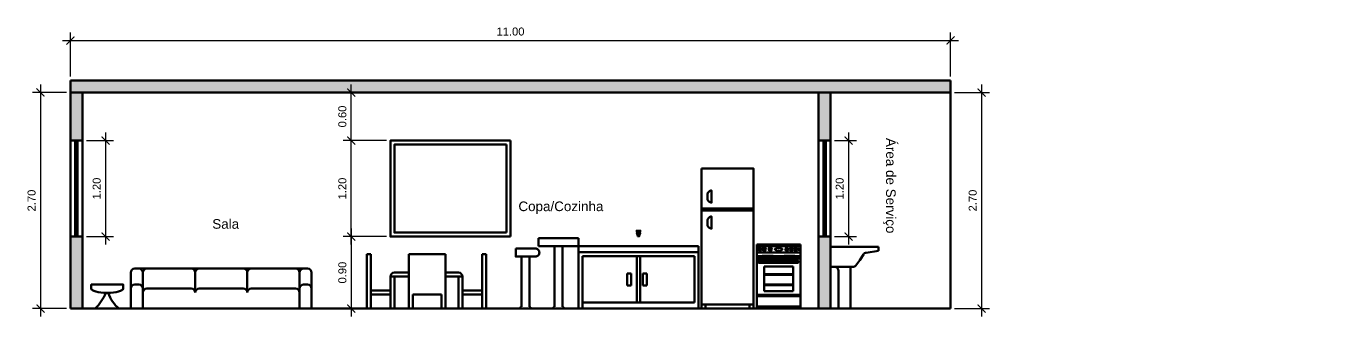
# Model space of a CAD drawing. Extents: x 13.6 to 53.4, y 12.7 to 22.3.
# Drawn here: x 36.95 to 53.41, y 18.23 to 21.85 of the extents above; entities that cross this region are included whole.
import ezdxf

# ---------------------------------------------------------------- set-up
doc = ezdxf.new("R2010")
doc.units = 0
doc.header["$MEASUREMENT"] = 0
doc.linetypes.add('CENTRO2', pattern=[28.575, 19.05, -3.175, 3.175, -3.175])
for name, color, linetype, lineweight in [('BANHO_COZINHA', 86, 'Continuous', 100), ('BANHO_COZINHA-RefEdit0', 86, 'Continuous', 100), ('COBERTURA', 144, 'Continuous', 40), ('COTAS', 1, 'Continuous', 50), ('PAREDE', 250, 'Continuous', 120), ('TXT_1', 44, 'Continuous', 40)]:
    doc.layers.add(name, color=color, linetype=linetype, lineweight=lineweight)
doc.layers.add('ESQUADRIAS', color=7, linetype='Continuous', lineweight=90, true_color=0x792f23)
doc.styles.add('ACAD07', font='arial.ttf')
doc.styles.add('ACAD07T', font='arial.ttf')
doc.styles.get("Standard").update_dxf_attribs({"font": 'arial.ttf'})
doc.dimstyles.new('ACAD07', dxfattribs={"dimtxt": 0.1, "dimasz": 0.1, "dimexe": 0.1, "dimexo": 0.05, "dimgap": 0.06, "dimtad": 1, "dimzin": 1, "dimdsep": 46, "dimtxsty": 'ACAD07', "dimblk": 'ARCHTICK', "dimcen": 0.05, "dimdle": 0.1, "dimadec": 0, "dimazin": 0, "dimtfac": 1, "dimtmove": 0, "dimatfit": 3, "dimldrblk": 'ARCHTICK', "dimfxl": 1, "dimtolj": 1, "dimtzin": 0, "dimarcsym": 0})

# ---------------------------------------------------------------- blocks, each defined once
blk = doc.blocks.new('fogaodecima')
at = {"layer": 'BANHO_COZINHA'}
for p, q in [((-0.545, 0.799), (0, 0.799)), ((-0.545, 0), (-0.545, 0.799)), ((-0.545, 0.781), (0, 0.781)), ((-0.545, 0.699), (0, 0.699)), ((-0.477, 0.659), (-0.341, 0.659)), ((-0.477, 0.659), (-0.477, 0.654)), ((-0.341, 0.659), (-0.341, 0.654)), ((-0.306, 0.759), (-0.306, 0.723)), ((-0.306, 0.759), (-0.238, 0.759)), ((-0.306, 0.723), (-0.238, 0.723)), ((-0.238, 0.759), (-0.238, 0.723)), ((-0.204, 0.659), (-0.204, 0.654)), ((-0.204, 0.659), (-0.068, 0.659)), ((-0.068, 0.659), (-0.068, 0.654)), ((0, 0), (0, 0.799)), ((-0.545, 0.654), (0, 0.654)), ((-0.545, 0.627), (0, 0.627)), ((-0.454, 0.526), (-0.091, 0.526)), ((-0.454, 0.218), (-0.454, 0.526)), ((-0.091, 0.218), (-0.091, 0.526)), ((-0.454, 0.43), (-0.091, 0.43)), ((-0.454, 0.421), (-0.091, 0.421)), ((-0.545, 0.173), (0, 0.173)), ((-0.454, 0.299), (-0.091, 0.299)), ((-0.454, 0.29), (-0.091, 0.29)), ((-0.454, 0.218), (-0.091, 0.218)), ((-0.545, 0.155), (0, 0.155)), ((-0.545, 0.027), (0, 0.027)), ((-0.454, 0), (-0.545, 0)), ((-0.454, 0), (-0.454, 0.027)), ((-0.091, 0), (-0.091, 0.027)), ((-0.091, 0), (0, 0))]:
    blk.add_line(p, q, dxfattribs=at)
for points in [[(-0.508, 0.753), (-0.503, 0.753), (-0.503, 0.73), (-0.508, 0.73)], [(-0.454, 0.752), (-0.449, 0.752), (-0.449, 0.729), (-0.454, 0.729)], [(-0.379, 0.753), (-0.374, 0.753), (-0.374, 0.73), (-0.379, 0.73)], [(-0.169, 0.752), (-0.165, 0.752), (-0.165, 0.729), (-0.169, 0.729)], [(-0.114, 0.753), (-0.109, 0.753), (-0.109, 0.73), (-0.114, 0.73)], [(-0.059, 0.753), (-0.054, 0.753), (-0.054, 0.73), (-0.059, 0.73)], [(-0.027, 0.742), (-0.017, 0.742), (-0.017, 0.739), (-0.027, 0.739)]]:
    blk.add_lwpolyline(points, close=True, dxfattribs=at)
blk.add_lwpolyline([(-0.52, 0.598), (-0.032, 0.598, -0.414214), (-0.023, 0.589), (-0.023, 0.582, -0.414214), (-0.032, 0.573), (-0.52, 0.573, -0.414214), (-0.529, 0.582), (-0.529, 0.589, -0.414214)], format="xyb", close=True, dxfattribs=at)
for centre, radius in [((-0.506, 0.742), 0.0211), ((-0.452, 0.742), 0.0211), ((-0.377, 0.742), 0.0211), ((-0.316, 0.742), 0.00535), ((-0.229, 0.742), 0.00535), ((-0.168, 0.741), 0.0211), ((-0.112, 0.742), 0.0211), ((-0.057, 0.742), 0.0211), ((-0.022, 0.74), 0.00854)]:
    blk.add_circle(centre, radius, dxfattribs=at)
at = {"layer": 'BANHO_COZINHA-RefEdit0'}
blk.add_line((-0.454, 0), (-0.545, 0), dxfattribs=at)
at = {"layer": 'BANHO_COZINHA'}
blk.add_text('5:32', height=0.0109, dxfattribs=at).set_placement((-0.289, 0.734))
blk = doc.blocks.new('sofa2')
at = {"layer": 'BANHO_COZINHA'}
for p, q in [((0.1, 0.5), (0.05, 0.5)), ((0.075, 0.5), (2.184, 0.5)), ((2.159, 0.5), (2.209, 0.5)), ((2.159, 0.5), (2.159, 0.5)), ((0, 0.45), (0, 0)), ((0.15, 0.45), (0.15, 0)), ((0.15, 0.2), (0.15, 0.45)), ((0.805, 0.45), (0.805, 0.2)), ((1.456, 0.2), (1.456, 0.45)), ((1.456, 0.2), (1.456, 0.45)), ((2.109, 0.45), (2.109, 0)), ((2.109, 0.45), (2.109, 0.45)), ((2.109, 0.25), (2.109, 0.45)), ((2.259, 0.45), (2.259, 0)), ((0, 0), (0, 0.25)), ((0.05, 0.3), (0.1, 0.3)), ((0.15, 0.2), (0.15, 0)), ((0.755, 0.25), (0.2, 0.25)), ((0.855, 0.25), (1.406, 0.25)), ((1.506, 0.25), (2.059, 0.25)), ((2.159, 0.3), (2.209, 0.3)), ((2.259, 0.25), (2.259, 0)), ((0, 0), (2.259, 0))]:
    blk.add_line(p, q, dxfattribs=at)
for centre, start, end in [((0.05, 0.45), 90, 180), ((0.1, 0.45), 0, 90), ((0.2, 0.45), 90, 180), ((0.755, 0.45), 0, 90), ((0.855, 0.45), 90, 180), ((1.406, 0.45), 0, 90), ((1.506, 0.45), 90, 180), ((2.059, 0.45), 0, 90), ((2.159, 0.45), 90, 180), ((2.209, 0.45), 0, 90), ((0.05, 0.25), 90, 180), ((0.1, 0.25), 0, 90), ((0.2, 0.2), 90, 180), ((0.755, 0.2), 0, 90), ((0.855, 0.2), 90, 180), ((1.406, 0.2), 0, 90), ((1.506, 0.2), 90, 180), ((2.059, 0.2), 0, 90), ((2.159, 0.25), 90, 180), ((2.209, 0.25), 0, 90)]:
    blk.add_arc(centre, 0.05, start, end, dxfattribs=at)
blk = doc.blocks.new('mesinha2')
at = {"layer": 'BANHO_COZINHA'}
for p, q in [((0.35, 0.3), (-0.05, 0.3)), ((0, 0), (0.3, 0))]:
    blk.add_line(p, q, dxfattribs=at)
blk.add_lwpolyline([(-0.05, 0.25), (-0.05, 0.25), (-0.05, 0.3), (0.35, 0.3), (0.35, 0.25), (0.35, 0.25)], dxfattribs=at)
for centre, radius, start, end in [((-0.395, 0.407), 0.567, 314.15, 338.2558), ((0.552, 0.321), 0.408, 197.7251, 231.9016)]:
    blk.add_arc(centre, radius, start, end, dxfattribs=at)
blk.add_ellipse((0.15, 0.25), major_axis=(0.2, 0), ratio=0.266508, start_param=3.141593, end_param=6.283185, dxfattribs=at)
blk = doc.blocks.new('mesa2')
at = {"layer": 'BANHO_COZINHA'}
for p, q in [((0, 0.682), (0, 0)), ((0, 0.682), (0.05, 0.682)), ((0, 0.682), (0.05, 0.682)), ((0.05, 0.682), (0.05, 0)), ((0.524, 0.682), (0.524, 0)), ((0.984, 0.682), (0.524, 0.682)), ((0.984, 0.682), (0.984, 0)), ((1.491, 0.682), (1.441, 0.682)), ((1.491, 0.682), (1.441, 0.682)), ((1.441, 0.682), (1.441, 0)), ((1.491, 0.682), (1.491, 0)), ((0.984, 0), (0.984, 0.6)), ((0.984, 0.3), (0.984, 0.6)), ((0.296, 0.4), (0.296, 0)), ((0.296, 0.4), (0.524, 0.4)), ((0.296, 0.4), (0.346, 0.4)), ((0.346, 0.45), (0.524, 0.45)), ((0.346, 0.4), (0.346, 0)), ((0.984, 0.45), (1.146, 0.45)), ((0.984, 0.4), (1.196, 0.4)), ((1.196, 0.4), (1.146, 0.4)), ((1.146, 0.4), (1.146, 0)), ((1.196, 0.4), (1.196, 0)), ((0.296, 0.225), (0.05, 0.225)), ((0.05, 0.175), (0.296, 0.175)), ((0.574, 0.175), (0.574, 0)), ((0.574, 0.175), (0.934, 0.175)), ((0.934, 0.175), (0.934, 0)), ((1.196, 0.225), (1.441, 0.225)), ((1.441, 0.175), (1.196, 0.175)), ((0, 0), (0.05, 0)), ((0.346, 0), (0.296, 0)), ((0.524, 0), (0.574, 0)), ((0.934, 0), (0.984, 0)), ((1.196, 0), (1.146, 0)), ((1.491, 0), (1.441, 0))]:
    blk.add_line(p, q, dxfattribs=at)
for centre, start, end in [((0.346, 0.4), 90, 180), ((1.146, 0.4), 0, 90)]:
    blk.add_arc(centre, 0.05, start, end, dxfattribs=at)
blk = doc.blocks.new('torneira')
at = {"layer": 'BANHO_COZINHA', "linetype": 'CENTRO2', "ltscale": 500000}
for p, q in [((-0.012, 0), (-0.012, 0.005)), ((-0.012, 0.005), (0.012, 0.005)), ((-0.012, 0.004), (0.012, 0.005)), ((-0.012, 0.003), (0.012, 0.004)), ((-0.012, 0.002), (0.012, 0.003)), ((-0.012, 0.001), (0.012, 0.002)), ((-0.012, 0), (0.012, 0)), ((0.01, 0.053), (-0.01, 0.053)), ((-0.01, 0.053), (-0.01, 0.046)), ((0.01, 0.046), (-0.01, 0.046)), ((-0.008, 0), (0.012, 0.001)), ((-0.003, 0.053), (-0.003, 0.06)), ((0, 0.053), (0, 0.046)), ((0.003, 0.053), (0.003, 0.06)), ((0.01, 0.046), (0.01, 0.053)), ((0.012, 0.005), (0.012, 0))]:
    blk.add_line(p, q, dxfattribs=at)
for centre, radius, start, end in [((-0.011, 0.127), 0.0621, 263.0707, 276.9142), ((-0.011, -0.002), 0.0626, 83.1123, 96.9028), ((-0.013, 0.007), 0.00185, 272.764, 356.9882), ((-0.065, 0.021), 0.0563, 345.6231, 9.5977), ((-0.019, 0.043), 0.0093, 344.446, 21.5773), ((0, 0.033), 0.0102, 341.1933, 199.0328), ((0.058, 0.031), 0.068, 172.1175, 177.8041), ((-0.01, 0.03), 0.0001, 8.0597, 19.1974), ((0.011, 0.127), 0.0621, 263.0858, 276.9293), ((0.011, -0.002), 0.0626, 83.0972, 96.8877), ((0.018, 0.043), 0.0093, 158.4227, 195.554), ((0.07, 0.022), 0.0615, 171.9403, 193.8681), ((-0.058, 0.031), 0.068, 2.1959, 7.8825), ((0, 0.033), 0.01, 340.8026, 360), ((0.01, 0.03), 0.0001, 160.8026, 171.9403), ((0.013, 0.007), 0.00185, 183.0118, 267.236)]:
    blk.add_arc(centre, radius, start, end, dxfattribs=at)
at = {"layer": 'BANHO_COZINHA', "linetype": 'CENTRO2', "ltscale": 500000, "extrusion": (0, 0, -1)}
blk.add_ellipse((-0.022, 0.063), major_axis=(-0.00646, 0), ratio=0.495413, start_param=4.111151, end_param=8.45522, dxfattribs=at)
at = {"layer": 'BANHO_COZINHA', "linetype": 'CENTRO2', "ltscale": 500000}
for centre, major_axis, ratio, start_param, end_param in [((0, 0.063), (0.00655, 0), 0.490667, 0.948644, 2.192949), ((0, 0.063), (0.00655, 0), 0.490667, 4.084846, 5.339932), ((0.022, 0.063), (0.00646, 0), 0.495413, 4.111151, 8.45522)]:
    blk.add_ellipse(centre, major_axis=major_axis, ratio=ratio, start_param=start_param, end_param=end_param, dxfattribs=at)
blk = doc.blocks.new('pia2')
at = {"layer": 'BANHO_COZINHA'}
for p, q in [((0, 0.779), (1.5, 0.779)), ((0, 0.779), (0, 0)), ((0, 0.704), (1.5, 0.704)), ((1.5, 0.779), (1.5, 0.779)), ((1.5, 0.779), (1.5, 0)), ((0.05, 0.654), (0.05, 0)), ((0.05, 0.654), (1.45, 0.654)), ((0.73, 0.654), (0.73, 0.075)), ((0.77, 0.654), (0.77, 0.075)), ((1.45, 0.654), (1.45, 0.075)), ((0.61, 0.289), (0.61, 0.439)), ((0.61, 0.439), (0.66, 0.439)), ((0.66, 0.439), (0.66, 0.289)), ((0.805, 0.289), (0.805, 0.439)), ((0.805, 0.439), (0.855, 0.439)), ((0.855, 0.439), (0.855, 0.289)), ((0.66, 0.289), (0.61, 0.289)), ((0.855, 0.289), (0.805, 0.289)), ((0, 0), (1.5, 0)), ((0.05, 0.075), (1.45, 0.075))]:
    blk.add_line(p, q, dxfattribs=at)
for start, end in [(118.3621, 243.8885), (98.3103, 110.1654), (69.8346, 81.1238), (296.7699, 61.0001)]:
    blk.add_arc((0.75, 0.94), 0.0209, start, end, dxfattribs=at)
blk.add_blockref('torneira', (0.75, 0.907), dxfattribs=at)
blk = doc.blocks.new('bancada2')
at = {"layer": 'BANHO_COZINHA'}
for p, q in [((0.239, 0.879), (0.739, 0.879)), ((0.239, 0.879), (0.239, 0.779)), ((0.739, 0.879), (0.739, 0.779)), ((0.239, 0.779), (0.739, 0.779)), ((0.439, 0.779), (0.439, 0.023)), ((0.539, 0.779), (0.539, 0.023)), ((0.025, 0.65), (0.025, 0.023)), ((0.125, 0.65), (0.125, 0.023)), ((0, 0), (0.15, 0)), ((0.099, 0), (0.024, 0)), ((0.414, 0), (0.564, 0))]:
    blk.add_line(p, q, dxfattribs=at)
blk.add_lwpolyline([(-0.046, 0.75), (0.2, 0.75, -0.414214), (0.25, 0.7), (0.25, 0.7, -0.414214), (0.2, 0.65), (-0.046, 0.65)], format="xyb", close=True, dxfattribs=at)
for centre, start, end in [((0.075, -0.056), 122.2294, 143.1268), ((0.075, -0.056), 36.8732, 57.7706), ((0.489, -0.056), 122.2294, 143.1268), ((0.489, -0.056), 36.8732, 57.7706)]:
    blk.add_arc(centre, 0.0938, start, end, dxfattribs=at)
blk = doc.blocks.new('geladeira2')
at = {"layer": 'BANHO_COZINHA'}
for p, q in [((0.65, 1.75), (0, 1.75)), ((0, 1.75), (0, 0.05)), ((0.65, 0.05), (0.65, 1.75)), ((0.65, 1.679), (0.65, 0)), ((0, 1.25), (0, 1.225)), ((0, 1.225), (0.65, 1.225)), ((0, 0), (0, 0.05)), ((0, 0.05), (0.65, 0.05)), ((0, 0), (0.05, 0)), ((0.05, 0), (0.05, 0.05)), ((0.6, 0), (0.6, 0.05)), ((0.6, 0), (0.65, 0)), ((0.65, 0), (0.65, 0.05))]:
    blk.add_line(p, q, dxfattribs=at)
blk.add_lwpolyline([(0, 1.75), (0.65, 1.75), (0.65, 1.25), (0, 1.25)], close=True, dxfattribs=at)
for points in [[(0.125, 1.475), (0.125, 1.475), (0.125, 1.325), (0.125, 1.325, -0.414214), (0.075, 1.375), (0.075, 1.425, -0.414214)], [(0.125, 1.15), (0.125, 1.15), (0.125, 1), (0.125, 1, -0.414214), (0.075, 1.05), (0.075, 1.1, -0.414214)]]:
    blk.add_lwpolyline(points, format="xyb", close=True, dxfattribs=at)
blk = doc.blocks.new('lavanderia2')
at = {"layer": 'BANHO_COZINHA'}
for p, q in [((0.6, 0.25), (0, 0.25)), ((0, 0.25), (0.6, 0.25)), ((0, 0.25), (0, 0)), ((0.6, 0.25), (0.6, 0.2)), ((0.05, 0), (0, 0)), ((0.25, 0), (0, 0)), ((0.25, -0.521), (0.25, 0)), ((0.1, -0.05), (0.1, -0.521)), ((0.1, -0.521), (0.25, -0.521))]:
    blk.add_line(p, q, dxfattribs=at)
blk.add_lwpolyline([(0.6, 0.2), (0.445, 0.178, 0.219752), (0.41, 0.156), (0.365, 0.084), (0.315, 0.019, -0.232603), (0.275, 0), (0.25, 0)], format="xyb", dxfattribs=at)
blk.add_arc((0.05, -0.05), 0.05, 0, 90, dxfattribs=at)
blk = doc.blocks.new('_ArchTick')
at = {"color": 0, "const_width": 0.15}
blk.add_lwpolyline([(-0.5, -0.5), (0.5, 0.5)], dxfattribs=at)
blk = doc.blocks.new('*D213')
at = {"layer": 'COTAS', "color": 0, "lineweight": -2, "transparency": 16777216}
for p, q in [((37.131, 21.128), (37.131, 18.228)), ((37.455, 21.028), (37.031, 21.028)), ((37.455, 18.328), (37.031, 18.328))]:
    blk.add_line(p, q, dxfattribs=at)
at = {"layer": 'Defpoints', "color": 0, "transparency": 16777216}
for p in [(37.505, 21.028), (37.131, 18.328), (37.505, 18.328)]:
    blk.add_point(p, dxfattribs=at)
at = {"layer": 'COTAS', "color": 0, "lineweight": -2, "transparency": 16777216, "xscale": 0.1, "yscale": 0.1, "zscale": 0.1}
for p, rotation in [((37.131, 21.028), 90), ((37.131, 18.328), 270)]:
    blk.add_blockref('_ArchTick', p, dxfattribs=dict(at, rotation=rotation))
at = {"layer": 'COTAS', "color": 0, "transparency": 16777216, "insert": (37.02, 19.678), "char_height": 0.1, "attachment_point": 5, "rotation": 90, "style": 'ACAD07'}
blk.add_mtext('\\A1;2.70', dxfattribs=at)
blk = doc.blocks.new('*D214')
at = {"layer": 'COTAS', "color": 0, "lineweight": -2, "transparency": 16777216}
for p, q in [((37.505, 21.228), (37.505, 21.778)), ((48.505, 21.228), (48.505, 21.778)), ((37.405, 21.678), (48.605, 21.678))]:
    blk.add_line(p, q, dxfattribs=at)
at = {"layer": 'Defpoints', "color": 0, "transparency": 16777216}
for p in [(48.505, 21.678), (37.505, 21.178), (48.505, 21.178)]:
    blk.add_point(p, dxfattribs=at)
at = {"layer": 'COTAS', "color": 0, "lineweight": -2, "transparency": 16777216, "xscale": 0.1, "yscale": 0.1, "zscale": 0.1, "rotation": 180}
blk.add_blockref('_ArchTick', (37.505, 21.678), dxfattribs=at)
at = {"layer": 'COTAS', "color": 0, "lineweight": -2, "transparency": 16777216, "xscale": 0.1, "yscale": 0.1, "zscale": 0.1}
blk.add_blockref('_ArchTick', (48.505, 21.678), dxfattribs=at)
at = {"layer": 'COTAS', "color": 0, "transparency": 16777216, "insert": (43.005, 21.789), "char_height": 0.1, "attachment_point": 5, "style": 'ACAD07'}
blk.add_mtext('\\A1;11.00', dxfattribs=at)
blk = doc.blocks.new('*D215')
at = {"layer": 'COTAS', "color": 0, "lineweight": -2, "transparency": 16777216}
for p, q in [((41.015, 19.328), (41.015, 18.228)), ((41.455, 19.228), (40.915, 19.228)), ((41.455, 18.328), (40.915, 18.328))]:
    blk.add_line(p, q, dxfattribs=at)
at = {"layer": 'Defpoints', "color": 0, "transparency": 16777216}
for p in [(41.505, 19.228), (41.015, 18.328), (41.505, 18.328)]:
    blk.add_point(p, dxfattribs=at)
at = {"layer": 'COTAS', "color": 0, "lineweight": -2, "transparency": 16777216, "xscale": 0.1, "yscale": 0.1, "zscale": 0.1}
for p, rotation in [((41.015, 19.228), 90), ((41.015, 18.328), 270)]:
    blk.add_blockref('_ArchTick', p, dxfattribs=dict(at, rotation=rotation))
at = {"layer": 'COTAS', "color": 0, "transparency": 16777216, "insert": (40.904, 18.778), "char_height": 0.1, "attachment_point": 5, "rotation": 90, "style": 'ACAD07'}
blk.add_mtext('\\A1;0.90', dxfattribs=at)
blk = doc.blocks.new('*D216')
at = {"layer": 'COTAS', "color": 0, "lineweight": -2, "transparency": 16777216}
for p, q in [((41.455, 20.428), (40.915, 20.428)), ((41.015, 19.128), (41.015, 20.528)), ((41.455, 19.228), (40.915, 19.228))]:
    blk.add_line(p, q, dxfattribs=at)
at = {"layer": 'Defpoints', "color": 0, "transparency": 16777216}
for p in [(41.015, 20.428), (41.505, 20.428), (41.505, 19.228)]:
    blk.add_point(p, dxfattribs=at)
at = {"layer": 'COTAS', "color": 0, "lineweight": -2, "transparency": 16777216, "xscale": 0.1, "yscale": 0.1, "zscale": 0.1}
for p, rotation in [((41.015, 20.428), 90), ((41.015, 19.228), 270)]:
    blk.add_blockref('_ArchTick', p, dxfattribs=dict(at, rotation=rotation))
at = {"layer": 'COTAS', "color": 0, "transparency": 16777216, "insert": (40.904, 19.828), "char_height": 0.1, "attachment_point": 5, "rotation": 90, "style": 'ACAD07'}
blk.add_mtext('\\A1;1.20', dxfattribs=at)
blk = doc.blocks.new('*D217')
at = {"layer": 'COTAS', "color": 0, "lineweight": -2, "transparency": 16777216}
for p, q in [((41.015, 20.328), (41.015, 21.128)), ((41.455, 21.028), (40.915, 21.028)), ((41.455, 20.428), (40.915, 20.428))]:
    blk.add_line(p, q, dxfattribs=at)
at = {"layer": 'Defpoints', "color": 0, "transparency": 16777216}
for p in [(41.015, 21.028), (41.505, 21.028), (41.505, 20.428)]:
    blk.add_point(p, dxfattribs=at)
at = {"layer": 'COTAS', "color": 0, "lineweight": -2, "transparency": 16777216, "xscale": 0.1, "yscale": 0.1, "zscale": 0.1}
for p, rotation in [((41.015, 21.028), 90), ((41.015, 20.428), 270)]:
    blk.add_blockref('_ArchTick', p, dxfattribs=dict(at, rotation=rotation))
at = {"layer": 'COTAS', "color": 0, "transparency": 16777216, "insert": (40.904, 20.728), "char_height": 0.1, "attachment_point": 5, "rotation": 90, "style": 'ACAD07'}
blk.add_mtext('\\A1;0.60', dxfattribs=at)
blk = doc.blocks.new('*D218')
at = {"layer": 'COTAS', "color": 0, "lineweight": -2, "transparency": 16777216}
for p, q in [((47.055, 20.428), (47.33, 20.428)), ((47.23, 20.528), (47.23, 19.128)), ((47.055, 19.228), (47.33, 19.228))]:
    blk.add_line(p, q, dxfattribs=at)
at = {"layer": 'Defpoints', "color": 0, "transparency": 16777216}
for p in [(47.005, 20.428), (47.005, 19.228), (47.23, 19.228)]:
    blk.add_point(p, dxfattribs=at)
at = {"layer": 'COTAS', "color": 0, "lineweight": -2, "transparency": 16777216, "xscale": 0.1, "yscale": 0.1, "zscale": 0.1}
for p, rotation in [((47.23, 20.428), 90), ((47.23, 19.228), 270)]:
    blk.add_blockref('_ArchTick', p, dxfattribs=dict(at, rotation=rotation))
at = {"layer": 'COTAS', "color": 0, "transparency": 16777216, "insert": (47.119, 19.828), "char_height": 0.1, "attachment_point": 5, "rotation": 90, "style": 'ACAD07'}
blk.add_mtext('\\A1;1.20', dxfattribs=at)
blk = doc.blocks.new('*D219')
at = {"layer": 'COTAS', "color": 0, "lineweight": -2, "transparency": 16777216}
for p, q in [((37.705, 20.428), (38.045, 20.428)), ((37.945, 20.528), (37.945, 19.128)), ((37.705, 19.228), (38.045, 19.228))]:
    blk.add_line(p, q, dxfattribs=at)
at = {"layer": 'Defpoints', "color": 0, "transparency": 16777216}
for p in [(37.655, 20.428), (37.655, 19.228), (37.945, 19.228)]:
    blk.add_point(p, dxfattribs=at)
at = {"layer": 'COTAS', "color": 0, "lineweight": -2, "transparency": 16777216, "xscale": 0.1, "yscale": 0.1, "zscale": 0.1}
for p, rotation in [((37.945, 20.428), 90), ((37.945, 19.228), 270)]:
    blk.add_blockref('_ArchTick', p, dxfattribs=dict(at, rotation=rotation))
at = {"layer": 'COTAS', "color": 0, "transparency": 16777216, "insert": (37.834, 19.828), "char_height": 0.1, "attachment_point": 5, "rotation": 90, "style": 'ACAD07'}
blk.add_mtext('\\A1;1.20', dxfattribs=at)
blk = doc.blocks.new('*D220')
at = {"layer": 'COTAS', "color": 0, "lineweight": -2, "transparency": 16777216}
for p, q in [((48.893, 21.128), (48.893, 18.228)), ((48.555, 21.028), (48.993, 21.028)), ((48.555, 18.328), (48.993, 18.328))]:
    blk.add_line(p, q, dxfattribs=at)
at = {"layer": 'Defpoints', "color": 0, "transparency": 16777216}
for p in [(48.505, 21.028), (48.505, 18.328), (48.893, 18.328)]:
    blk.add_point(p, dxfattribs=at)
at = {"layer": 'COTAS', "color": 0, "lineweight": -2, "transparency": 16777216, "xscale": 0.1, "yscale": 0.1, "zscale": 0.1}
for p, rotation in [((48.893, 21.028), 90), ((48.893, 18.328), 270)]:
    blk.add_blockref('_ArchTick', p, dxfattribs=dict(at, rotation=rotation))
at = {"layer": 'COTAS', "color": 0, "transparency": 16777216, "insert": (48.782, 19.678), "char_height": 0.1, "attachment_point": 5, "rotation": 90, "style": 'ACAD07'}
blk.add_mtext('\\A1;2.70', dxfattribs=at)

msp = doc.modelspace()

# ---------------------------------------------------------------- hatches: boundary and pattern name
at = {"layer": 'COBERTURA', "true_color": 0xd8d9da, "transparency": 33554687}
h = msp.add_hatch(dxfattribs=at)
h.set_pattern_fill('AR-SAND', color=254, scale=0.088)
h.set_pattern_definition([(37.5, (-4.90066, 0), (-0.0055434, 0.1695605), [0, -0.13376, 0, -0.1496, 0, -0.143]), (7.5, (-4.90066, 0), (0.15574035, 0.24834885), [0, -0.07216, 0, -0.12056, 0, -0.0462]), (327.5, (-5.0089, 0), (0.2740445, 0.000498), [0, -0.044, 0, -0.1584, 0, -0.2068]), (317.5, (-5.0089, 0), (0.2645391, 0.07723545), [0, -0.022, 0, -0.10384, 0, -0.1188])])
h.paths.add_polyline_path([(48.505, 21.178), (37.505, 21.178), (37.505, 21.028), (37.655, 21.028), (48.505, 21.028)])
at = {"layer": 'COBERTURA', "true_color": 0xd8d9da, "transparency": 33554610}
h = msp.add_hatch(dxfattribs=at)
h.set_pattern_fill('AR-SAND', color=254, scale=2)
h.paths.add_polyline_path([(53.405, 21.178), (42.405, 21.178), (42.405, 21.028), (42.555, 21.028), (53.405, 21.028)])
at = {"layer": 'PAREDE', "true_color": 0xd8d9da, "transparency": 33554687}
h = msp.add_hatch(dxfattribs=at)
h.set_pattern_fill('AR-SAND', color=254, scale=0.088)
h.paths.add_polyline_path([(47.005, 21.028), (46.855, 21.028), (46.855, 20.428), (47.005, 20.428)])
h.paths.add_polyline_path([(47.005, 19.228), (46.855, 19.228), (46.855, 18.328), (47.005, 18.328)])
h.paths.add_polyline_path([(37.655, 21.028), (37.505, 21.028), (37.505, 20.428), (37.655, 20.428)])
h.paths.add_polyline_path([(37.655, 19.228), (37.505, 19.228), (37.505, 18.328), (37.655, 18.328)])

# ---------------------------------------------------------------- linework, layer by layer
at = {"layer": 'BANHO_COZINHA'}
for p, q in [((43.855, 19.106), (43.855, 19.106)), ((43.855, 19.106), (43.855, 19.031)), ((37.965, 18.328), (37.815, 18.328)), ((37.965, 18.328), (38.115, 18.328)), ((43.905, 18.403), (43.905, 18.403)), ((46.083, 18.329), (46.083, 18.356))]:
    msp.add_line(p, q, dxfattribs=at)
at = {"layer": 'ESQUADRIAS'}
for p, q in [((37.505, 19.228), (37.505, 20.428)), ((37.565, 19.228), (37.565, 20.428)), ((37.595, 19.228), (37.595, 20.428)), ((37.655, 19.228), (37.655, 20.428)), ((43.005, 20.428), (43.005, 19.228)), ((46.855, 19.228), (46.855, 20.428)), ((46.915, 19.228), (46.915, 20.428)), ((46.945, 19.228), (46.945, 20.428)), ((47.005, 19.228), (47.005, 20.428)), ((42.955, 20.378), (42.955, 19.278))]:
    msp.add_line(p, q, dxfattribs=at)
for points in [[(43.005, 20.428), (41.505, 20.428), (41.505, 19.228), (43.005, 19.228)], [(42.955, 20.378), (41.555, 20.378), (41.555, 19.278), (42.955, 19.278)], [(42.955, 20.378), (41.555, 20.378), (41.555, 19.278), (42.955, 19.278)]]:
    msp.add_lwpolyline(points, dxfattribs=at)
at = {"layer": 'PAREDE'}
for p, q in [((37.505, 21.178), (37.505, 18.328)), ((48.505, 21.178), (37.505, 21.178)), ((48.505, 18.328), (48.505, 21.178)), ((37.505, 21.028), (48.505, 21.028)), ((37.505, 21.028), (37.655, 21.028)), ((37.655, 21.028), (37.655, 18.328)), ((46.855, 21.028), (46.855, 18.328)), ((47.005, 21.028), (47.005, 18.328)), ((37.505, 20.428), (37.655, 20.428)), ((46.855, 20.428), (47.005, 20.428)), ((37.505, 18.328), (37.505, 19.228)), ((37.505, 19.228), (37.655, 19.228)), ((43.005, 19.228), (41.505, 19.228)), ((46.855, 18.328), (46.855, 19.228)), ((46.855, 19.228), (47.005, 19.228)), ((37.505, 18.328), (48.505, 18.328)), ((46.855, 18.328), (47.005, 18.328))]:
    msp.add_line(p, q, dxfattribs=at)

# ---------------------------------------------------------------- block references
at = {"layer": 'BANHO_COZINHA'}
for name, p in [('fogaodecima', (46.628, 18.329)), ('lavanderia2', (47.005, 18.849)), ('mesa2', (41.209, 18.328)), ('sofa2', (38.26, 18.328)), ('mesinha2', (37.815, 18.328))]:
    msp.add_blockref(name, p, dxfattribs=at)
at = {"layer": 'PAREDE'}
for name, p in [('geladeira2', (45.393, 18.328)), ('pia2', (43.855, 18.328)), ('bancada2', (43.116, 18.328))]:
    msp.add_blockref(name, p, dxfattribs=at)

# ---------------------------------------------------------------- texts
at = {"layer": 'TXT_1', "style": 'ACAD07T'}
msp.add_text('Área de Serviço', height=0.12, rotation=270, dxfattribs=at).set_placement((47.699, 20.46))
for s, p in [('Copa/Cozinha', (43.104, 19.546)), ('Sala', (39.278, 19.326))]:
    msp.add_text(s, height=0.12, dxfattribs=at).set_placement(p)

# ---------------------------------------------------------------- dimensions: what is measured, and where the dimension line sits
at = {"layer": 'COTAS'}
dim = msp.add_linear_dim(base=(48.505, 21.678), p1=(37.505, 21.178), p2=(48.505, 21.178), dimstyle='ACAD07', dxfattribs=at)
dim.commit()
dim.dimension.update_dxf_attribs({"geometry": '*D214', "text_midpoint": (43.005, 21.789)})
for base, p1, p2, picture, middle in [((37.131, 18.328), (37.505, 21.028), (37.505, 18.328), '*D213', (37.02, 19.678)), ((41.015, 21.028), (41.505, 20.428), (41.505, 21.028), '*D217', (40.904, 20.728)), ((48.893, 18.328), (48.505, 21.028), (48.505, 18.328), '*D220', (48.782, 19.678)), ((41.015, 20.428), (41.505, 19.228), (41.505, 20.428), '*D216', (40.904, 19.828)), ((47.23, 19.228), (47.005, 20.428), (47.005, 19.228), '*D218', (47.119, 19.828)), ((41.015, 18.328), (41.505, 19.228), (41.505, 18.328), '*D215', (40.904, 18.778))]:
    dim = msp.add_linear_dim(base=base, p1=p1, p2=p2, angle=90, dimstyle='ACAD07', dxfattribs=at)
    dim.commit()
    dim.dimension.update_dxf_attribs({"geometry": picture, "text_midpoint": middle})
dim = msp.add_aligned_dim(p1=(37.655, 20.428), p2=(37.655, 19.228), distance=0.291, dimstyle='ACAD07', dxfattribs=at)
dim.commit()
dim.dimension.update_dxf_attribs({"geometry": '*D219', "text_midpoint": (37.834, 19.828)})

doc.saveas('drawing.dxf')
